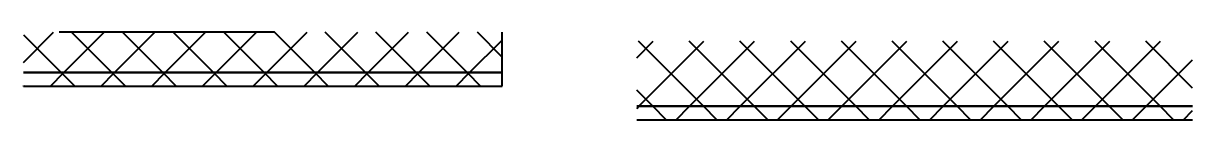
# Model space of a CAD drawing. Header units: millimetres. Extents: x -249154 to 415037, y -45458 to 354837.
# Drawn here: x 120081 to 126601, y 38790 to 39277 of the extents above; entities that cross this region are included whole.
import ezdxf

# ---------------------------------------------------------------- set-up
doc = ezdxf.new("R2010")
doc.units = ezdxf.units.MM
doc.layers.add('5.6) Перегародка WD6', color=6, linetype='Continuous', lineweight=40)
pattern_1 = [(45, (2071.38, 20377.22), (-141.42136, 141.42136), []), (135, (2071.38, 20377.22), (-141.42136, -141.42136), [])]

msp = doc.modelspace()

# ---------------------------------------------------------------- hatches: boundary and pattern name
at = {"layer": '5.6) Перегародка WD6'}
h = msp.add_hatch(dxfattribs=at)
h.set_pattern_fill('FP_63', color=256, style=0, pattern_type=2)
h.set_pattern_definition(pattern_1)
h.paths.add_polyline_path([(122751.5, 39052.2), (122751.5, 39277.2), (120081.4, 39277.2), (120081.4, 39052.2), (122530.4, 39052.2)])
h = msp.add_hatch(dxfattribs=at)
h.set_pattern_fill('FP_63', color=256, style=0, pattern_type=2)
h.set_pattern_definition(pattern_1)
h.paths.add_polyline_path([(126601.4, 38864.7), (126601.4, 39227.2), (123501.4, 39227.2), (123501.4, 38864.7), (126519.1, 38864.7)])
h = msp.add_hatch(dxfattribs=at)
h.set_pattern_fill('FP_63', color=256, style=0, pattern_type=2)
h.set_pattern_definition(pattern_1)
h.paths.add_polyline_path([(122751.5, 38977.2), (122751.5, 39052.2), (120081.4, 39052.2), (120081.4, 38977.2), (122530.4, 38977.2)])
h = msp.add_hatch(dxfattribs=at)
h.set_pattern_fill('FP_63', color=256, style=0, pattern_type=2)
h.set_pattern_definition(pattern_1)
h.paths.add_polyline_path([(126601.4, 38789.7), (126601.4, 38864.7), (123501.4, 38864.7), (123501.4, 38789.7), (126598.8, 38789.7)])

# ---------------------------------------------------------------- linework, layer by layer
for p, q in [((121481.4, 39277.2), (120281.4, 39277.2)), ((122751.5, 39052.2), (122751.5, 39277.2)), ((120081.4, 39052.2), (122751.5, 39052.2)), ((122751.5, 39052.2), (120081.4, 39052.2)), ((122751.5, 38977.2), (122751.5, 39052.2)), ((120081.4, 38977.2), (122751.5, 38977.2)), ((123501.4, 38864.7), (126601.4, 38864.7)), ((126601.4, 38864.7), (123501.4, 38864.7)), ((123501.4, 38789.7), (126601.4, 38789.7))]:
    msp.add_line(p, q, dxfattribs=at)

doc.saveas('drawing.dxf')
